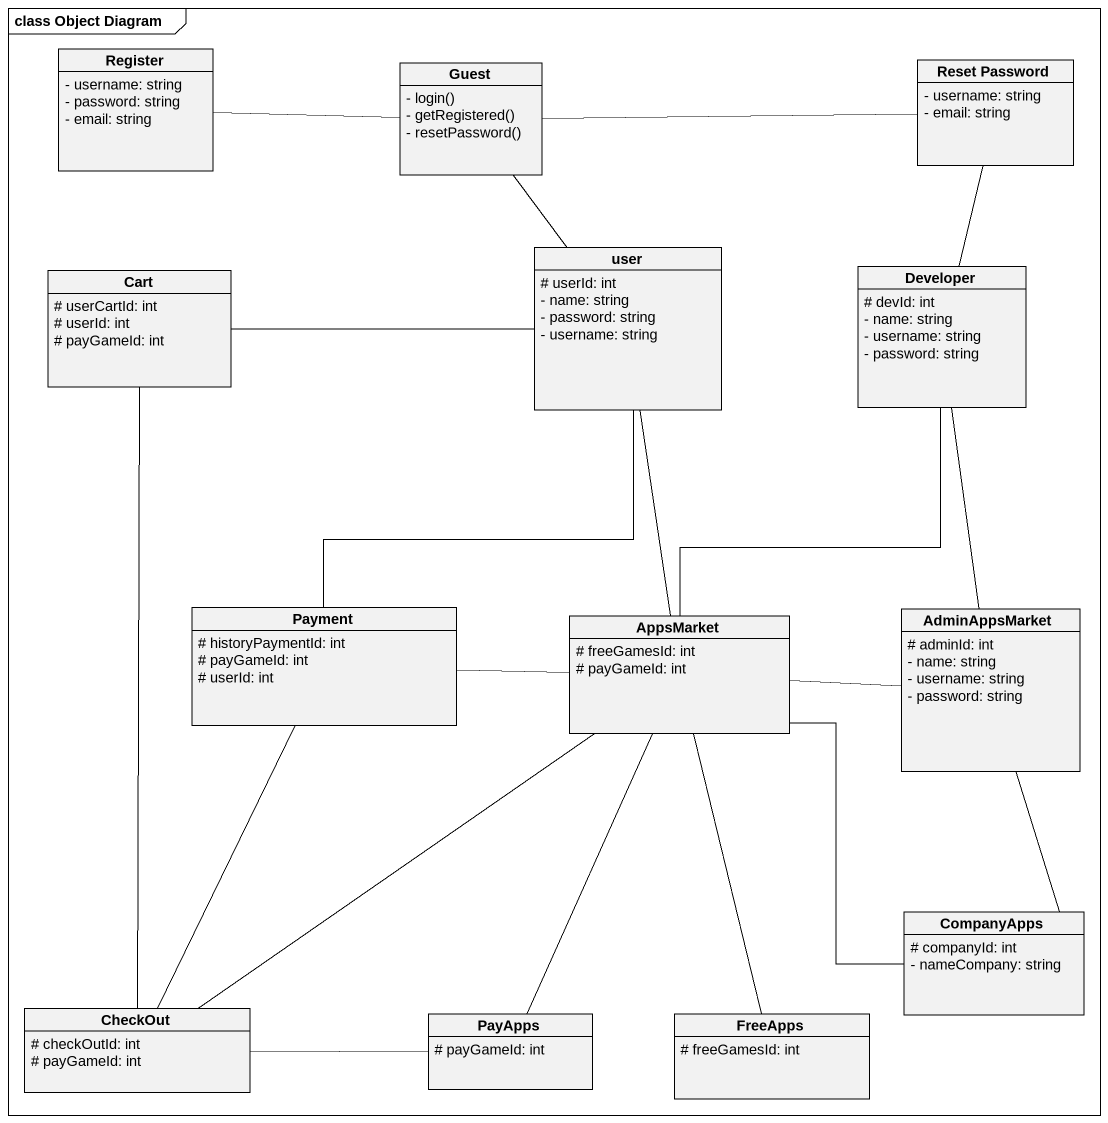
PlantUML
@startuml
mainframe class Object Diagram
hide circle
hide empty members
skinparam classAttributeIconSize 0
class Register {
  - username: string
  - password: string
  - email: string
}
class Guest {
  {field} - login()
  {field} - getRegistered()
  {field} - resetPassword()
}
class "Reset Password" as Reset_Password {
  - username: string
  - email: string
}
class Cart {
  # userCartId: int
  # userId: int
  # payGameId: int
}
class user {
  # userId: int
  - name: string
  - password: string
  - username: string
}
class Developer {
  # devId: int
  - name: string
  - username: string
  - password: string
}
class Payment {
  # historyPaymentId: int
  # payGameId: int
  # userId: int
}
class AppsMarket {
  # freeGamesId: int
  # payGameId: int
}
class AdminAppsMarket {
  # adminId: int
  - name: string
  - username: string
  - password: string
}
class CompanyApps {
  # companyId: int
  - nameCompany: string
}
class CheckOut {
  # checkOutId: int
  # payGameId: int
}
class PayApps {
  # payGameId: int
}
class FreeApps {
  # freeGamesId: int
}
Register -right- Guest
Guest -right- Reset_Password
Guest -- user
Reset_Password -- Developer
Cart -right- user
Cart -- CheckOut
user -- Payment
Developer -- AppsMarket
Payment -right- AppsMarket
AppsMarket -up- user
AppsMarket -right- AdminAppsMarket
AppsMarket -- CompanyApps
AdminAppsMarket -up- Developer
AdminAppsMarket -- CompanyApps
CheckOut -up- Payment
CheckOut -up- AppsMarket
CheckOut -right- PayApps
PayApps -up- AppsMarket
FreeApps -up- AppsMarket
@enduml
